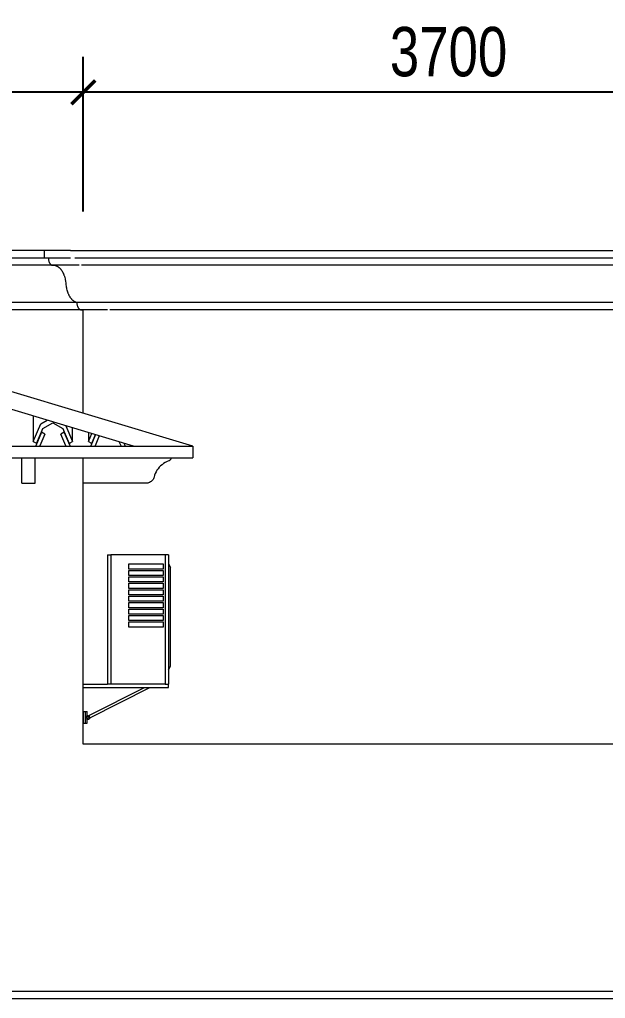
# Model space of a CAD drawing. Header units: millimetres. Extents: x -78046 to 260989, y -99288 to 158505.
# Drawn here: x 248540 to 251508, y -56219 to -51262 of the extents above; entities that cross this region are included whole.
import ezdxf
from ezdxf.xclip import XClip

# ---------------------------------------------------------------- set-up
doc = ezdxf.new("R2010")
doc.units = ezdxf.units.MM
doc.header["$LTSCALE"] = 100
doc.header["$XCLIPFRAME"] = 0
doc.header["$PDMODE"] = 98
doc.layers.get('Defpoints').update_dxf_attribs({"lineweight": 13})
doc.layers.add('-HATCH', color=8, linetype='Continuous', lineweight=5)
doc.layers.add('-LINE1', color=7, linetype='Continuous', lineweight=18)
doc.styles.add('AVANH', font='VHAVAN_2.TTF', dxfattribs={"width": 0.8})
doc.dimstyles.new('C_100A3', dxfattribs={"dimscale": 100, "dimtxt": 2.5, "dimasz": 1.2, "dimexe": 1.8, "dimexo": 0, "dimgap": 0.75, "dimtad": 1, "dimdec": 0, "dimzin": 0, "dimdsep": 46, "dimtxsty": 'AVANH', "dimblk": 'ARCHTICK', "dimcen": 0, "dimdle": 1.8, "dimclrd": 256, "dimclre": 256, "dimclrt": 7, "dimadec": 0, "dimazin": 0, "dimtfac": 0.0001, "dimtdec": 0, "dimtix": 1, "dimtmove": 2, "dimatfit": 3, "dimldrblk": 'ARCHTICK', "dimfxl": 1.8, "dimtolj": 1, "dimtzin": 0, "dimarcsym": 0})

# ---------------------------------------------------------------- blocks, each defined once
blk = doc.blocks.new('erte')
for p, q in [((221055.7, -49738), (221055.7, -52249.4)), ((221253.8, -52249.4), (221253.8, -49738)), ((221335.1, -49738), (221335.1, -52249.4)), ((221093.5, -52159), (221154.7, -52124.5)), ((221154.7, -52124.5), (221215.9, -52159)), ((221055.7, -52249.4), (221093.5, -52159)), ((221097.2, -52200.2), (221104, -52184)), ((221104, -52184), (221154.7, -52155.3)), ((221154.7, -52155.3), (221205.5, -52184)), ((221205.5, -52184), (221212.3, -52200.2)), ((221215.9, -52159), (221253.8, -52249.4)), ((221335.1, -52249.4), (221372.9, -52159)), ((221097.2, -52201.7), (221067.9, -52271.6)), ((221072.6, -52258.9), (221097.2, -52200.2)), ((221114.1, -52211.2), (221088.8, -52271.6)), ((221097.2, -52201.7), (221097.2, -52200.2)), ((221114.1, -52211.2), (221097.2, -52201.7)), ((221212.3, -52201.7), (221195.4, -52211.2)), ((221220.7, -52271.6), (221195.4, -52211.2)), ((221212.3, -52200.2), (221212.3, -52201.7)), ((221212.3, -52200.2), (221236.9, -52258.9)), ((221241.6, -52271.6), (221212.3, -52201.7)), ((221376.6, -52201.7), (221347.3, -52271.6)), ((221352, -52258.9), (221376.6, -52200.2)), ((221393.5, -52211.2), (221368.2, -52271.6)), ((221500.1, -52271.6), (221474.8, -52211.2)), ((221491.7, -52200.2), (221516.3, -52258.9)), ((221521, -52271.6), (221491.7, -52201.7)), ((221055.7, -52249.4), (221067.9, -52256.3)), ((221067.9, -52256.3), (221072.6, -52258.9)), ((221236.9, -52258.9), (221241.5, -52256.3)), ((221241.5, -52256.3), (221253.8, -52249.4)), ((221335.1, -52249.4), (221347.3, -52256.3)), ((221347.3, -52256.3), (221352, -52258.9)), ((221516.3, -52258.9), (221520.9, -52256.3))]:
    blk.add_line(p, q)
blk = doc.blocks.new('_ARCHTICK')
at = {"const_width": 0.15}
blk.add_lwpolyline([(-0.5, -0.5), (0.5, 0.5)], dxfattribs=at)
blk = doc.blocks.new('*D256')
at = {"layer": 'Defpoints', "lineweight": -2, "transparency": 16777216}
for p, q in [((248863.3, -52233.3), (248863.3, -51450)), ((252563.3, -52233.3), (252563.3, -51450)), ((252743.3, -51630), (248683.3, -51630))]:
    blk.add_line(p, q, dxfattribs=at)
at = {"layer": 'Defpoints', "color": 0, "transparency": 16777216}
for p in [(248863.3, -51630), (248863.3, -52233.3), (252563.3, -52233.3)]:
    blk.add_point(p, dxfattribs=at)
at = {"layer": 'Defpoints', "lineweight": -2, "transparency": 16777216, "xscale": 120, "yscale": 120, "zscale": 120, "rotation": 180}
blk.add_blockref('_ARCHTICK', (248863.3, -51630), dxfattribs=at)
at = {"layer": 'Defpoints', "lineweight": -2, "transparency": 16777216, "xscale": 120, "yscale": 120, "zscale": 120}
blk.add_blockref('_ARCHTICK', (252563.3, -51630), dxfattribs=at)
at = {"layer": 'Defpoints', "color": 7, "transparency": 16777216, "insert": (250713.3, -51425.7), "char_height": 250, "attachment_point": 5, "style": 'AVANH'}
blk.add_mtext('\\A1;3700', dxfattribs=at)
blk = doc.blocks.new('*D257')
at = {"layer": 'Defpoints', "lineweight": -2, "transparency": 16777216}
for p, q in [((240563.6, -52233.3), (240563.6, -51450)), ((248863.3, -52233.3), (248863.3, -51450)), ((249043.3, -51630), (240383.6, -51630))]:
    blk.add_line(p, q, dxfattribs=at)
at = {"layer": 'Defpoints', "color": 0, "transparency": 16777216}
for p in [(240563.6, -51630), (240563.6, -52233.3), (248863.3, -52233.3)]:
    blk.add_point(p, dxfattribs=at)
at = {"layer": 'Defpoints', "lineweight": -2, "transparency": 16777216, "xscale": 120, "yscale": 120, "zscale": 120, "rotation": 180}
blk.add_blockref('_ARCHTICK', (240563.6, -51630), dxfattribs=at)
at = {"layer": 'Defpoints', "lineweight": -2, "transparency": 16777216, "xscale": 120, "yscale": 120, "zscale": 120}
blk.add_blockref('_ARCHTICK', (248863.3, -51630), dxfattribs=at)
at = {"layer": 'Defpoints', "color": 7, "transparency": 16777216, "insert": (244713.5, -51425.7), "char_height": 250, "attachment_point": 5, "style": 'AVANH'}
blk.add_mtext('\\A1;8300', dxfattribs=at)
blk = doc.blocks.new('lancan')
for p, q in [((-1.1, 988.8), (6547.2, 988.8)), ((-1.1, 968.8), (6547.2, 968.8)), ((-1.1, 120), (6547.2, 120)), ((-1.1, 100), (6547.2, 100)), ((-1.1, 0), (6547.2, 0))]:
    blk.add_line(p, q)

msp = doc.modelspace()

# ---------------------------------------------------------------- linework, layer by layer
at = {"layer": '-HATCH'}
for p, q in [((249117.2, -53421.5), (245448.6, -52321.6)), ((246239.2, -52468.6), (248798.3, -52468.6)), ((248820.5, -52468.6), (252740.2, -52468.6)), ((248842.6, -52506.1), (246364.3, -52506.1)), ((252707.1, -52506.1), (248853.6, -52506.1)), ((248964.2, -52693.6), (246989.8, -52693.6)), ((252596.5, -52693.6), (248964.2, -52693.6)), ((248552.1, -53609.5), (248552.1, -53481.5)), ((248618.6, -53609.5), (248618.6, -53481.5)), ((248552.1, -53609.5), (248618.6, -53609.5)), ((248985, -53971.9), (248985, -54626.5)), ((248985, -53971.9), (249002.3, -53971.9)), ((249002.3, -53971.9), (249002.3, -54626.5)), ((249278.1, -53971.9), (249002.3, -53971.9)), ((249278.1, -53971.9), (249278.1, -54626.5)), ((249295.4, -53971.9), (249278.1, -53971.9)), ((249295.4, -53971.9), (249295.4, -54017.6)), ((249094.2, -54044.2), (249094.2, -54018.2)), ((249094.2, -54018.2), (249267.1, -54018.2)), ((249267.1, -54018.2), (249267.1, -54044.2)), ((249295.4, -54017.6), (249295.4, -54554)), ((249295.4, -54017.6), (249305.6, -54036.4)), ((249267.1, -54044.2), (249094.2, -54044.2)), ((249094.2, -54050.9), (249267.1, -54050.9)), ((249094.2, -54076.8), (249094.2, -54050.9)), ((249267.1, -54076.8), (249094.2, -54076.8)), ((249267.1, -54050.9), (249267.1, -54076.8)), ((249305.6, -54535.2), (249305.6, -54036.4)), ((249094.2, -54109.4), (249094.2, -54083.5)), ((249094.2, -54083.5), (249267.1, -54083.5)), ((249267.1, -54109.4), (249094.2, -54109.4)), ((249094.2, -54116.1), (249267.1, -54116.1)), ((249094.2, -54142), (249094.2, -54116.1)), ((249267.1, -54083.5), (249267.1, -54109.4)), ((249267.1, -54116.1), (249267.1, -54142)), ((249267.1, -54142), (249094.2, -54142)), ((249094.2, -54148.7), (249267.1, -54148.7)), ((249094.2, -54174.7), (249094.2, -54148.7)), ((249267.1, -54174.7), (249094.2, -54174.7)), ((249267.1, -54148.7), (249267.1, -54174.7)), ((249094.2, -54181.4), (249267.1, -54181.4)), ((249094.2, -54207.3), (249094.2, -54181.4)), ((249267.1, -54207.3), (249094.2, -54207.3)), ((249094.2, -54214), (249267.1, -54214)), ((249094.2, -54239.9), (249094.2, -54214)), ((249267.1, -54181.4), (249267.1, -54207.3)), ((249267.1, -54214), (249267.1, -54239.9)), ((249267.1, -54239.9), (249094.2, -54239.9)), ((249094.2, -54272.5), (249094.2, -54246.6)), ((249094.2, -54246.6), (249267.1, -54246.6)), ((249267.1, -54272.5), (249094.2, -54272.5)), ((249267.1, -54246.6), (249267.1, -54272.5)), ((249094.2, -54279.3), (249267.1, -54279.3)), ((249094.2, -54305.2), (249094.2, -54279.3)), ((249267.1, -54305.2), (249094.2, -54305.2)), ((249094.2, -54337.8), (249094.2, -54311.9)), ((249094.2, -54311.9), (249267.1, -54311.9)), ((249267.1, -54279.3), (249267.1, -54305.2)), ((249267.1, -54311.9), (249267.1, -54337.8)), ((249267.1, -54337.8), (249094.2, -54337.8)), ((249295.4, -54554), (249305.6, -54535.2)), ((249295.4, -54554), (249295.4, -54626.5)), ((248863.3, -54643.9), (248863.3, -54626.5)), ((248863.3, -54626.5), (248985, -54626.5)), ((248863.3, -54643.9), (249173.8, -54643.9)), ((248894.3, -54784.5), (249173.8, -54643.9)), ((248896.1, -54797.1), (249200.5, -54643.9)), ((249002.3, -54626.5), (248985, -54626.5)), ((249278.1, -54626.5), (249002.3, -54626.5)), ((249173.8, -54643.9), (249200.5, -54643.9)), ((249200.5, -54643.9), (249295.4, -54643.9)), ((249278.1, -54626.5), (249295.4, -54626.5)), ((249295.4, -54643.9), (249295.4, -54626.5)), ((248864.7, -54766.1), (248875.1, -54766.1)), ((248864.7, -54825.1), (248864.7, -54766.1)), ((248875.1, -54825.1), (248875.1, -54766.1)), ((248875.1, -54766.1), (248882.2, -54766.1)), ((248882.2, -54786.7), (248882.2, -54766.1)), ((248876.2, -54797.1), (248877, -54791.5)), ((248878.5, -54802.2), (248876.2, -54797.1)), ((248877, -54791.5), (248880.7, -54787.2)), ((248882.2, -54804.6), (248878.5, -54802.2)), ((248880.7, -54787.2), (248882.2, -54786.7)), ((248881.1, -54796.4), (248881.5, -54793.5)), ((248882.3, -54799), (248881.1, -54796.4)), ((248881.5, -54793.5), (248883.4, -54791.3)), ((248882.2, -54786.7), (248886.1, -54785.6)), ((248882.2, -54825.1), (248882.2, -54804.6)), ((248883.3, -54805.3), (248882.2, -54804.6)), ((248884.7, -54800.5), (248882.3, -54799)), ((248889, -54805.3), (248883.3, -54805.3)), ((248883.4, -54791.3), (248886.1, -54790.5)), ((248887.6, -54800.5), (248884.7, -54800.5)), ((248886.1, -54785.6), (248891.6, -54787.2)), ((248886.1, -54790.5), (248888.9, -54791.3)), ((248890, -54799), (248887.6, -54800.5)), ((248888.9, -54791.3), (248890.8, -54793.5)), ((248893.7, -54802.2), (248889, -54805.3)), ((248891.2, -54796.4), (248890, -54799)), ((248890.8, -54793.5), (248891.2, -54796.4)), ((248891.6, -54787.2), (248895.3, -54791.5)), ((248896.1, -54797.1), (248893.7, -54802.2)), ((248895.3, -54791.5), (248894.3, -54784.5)), ((248896.1, -54797.1), (248895.3, -54791.5)), ((248864.7, -54825.1), (248875.1, -54825.1)), ((248875.1, -54825.1), (248882.2, -54825.1)), ((237363.6, -56218.6), (252563.3, -56218.6))]:
    msp.add_line(p, q, dxfattribs=at)
at = {"layer": '-LINE1', "color": 0, "lineweight": 20}
for p, q in [((249418, -53421.5), (245448.6, -52231.6)), ((248798.3, -52431.1), (246114.1, -52431.1)), ((248798.3, -52431.1), (252762.4, -52431.1)), ((248986.3, -52731.1), (247114.9, -52731.1)), ((248863.3, -53255.2), (248863.3, -52731.1)), ((252574.4, -52731.1), (248997.4, -52731.1)), ((240087.9, -53421.5), (249418, -53421.5)), ((240087.9, -53421.5), (249418, -53421.5)), ((249418, -53421.5), (249418, -53481.5)), ((248352.4, -53481.5), (248552.1, -53481.5)), ((248552.1, -53481.5), (248618.6, -53481.5)), ((248618.6, -53481.5), (248863.3, -53481.5)), ((248863.3, -53481.5), (249307.8, -53481.5)), ((248863.3, -53609.5), (248863.3, -53481.5)), ((249307.3, -53484.6), (249306.8, -53486.1)), ((249307.6, -53483), (249307.3, -53484.6)), ((249307.8, -53481.5), (249307.6, -53483)), ((249307.8, -53481.5), (249418, -53481.5)), ((249247.9, -53529.1), (249241.8, -53536.4)), ((249254.7, -53522.2), (249247.9, -53529.1)), ((249262.1, -53515.8), (249254.7, -53522.2)), ((249270, -53510), (249262.1, -53515.8)), ((249278.4, -53504.7), (249270, -53510)), ((249287.2, -53500.1), (249278.4, -53504.7)), ((249296.4, -53496.2), (249287.2, -53500.1)), ((249298, -53495.5), (249296.4, -53496.2)), ((249299.5, -53494.7), (249298, -53495.5)), ((249300.9, -53493.7), (249299.5, -53494.7)), ((249302.2, -53492.7), (249300.9, -53493.7)), ((249303.4, -53491.5), (249302.2, -53492.7)), ((249304.4, -53490.3), (249303.4, -53491.5)), ((249305.4, -53489), (249304.4, -53490.3)), ((249306.2, -53487.6), (249305.4, -53489)), ((249306.8, -53486.1), (249306.2, -53487.6)), ((249220.6, -53582.7), (249218.8, -53586.9)), ((249221.9, -53578.5), (249220.6, -53582.7)), ((249224.3, -53569.5), (249221.9, -53578.5)), ((249227.6, -53560.8), (249224.3, -53569.5)), ((249231.6, -53552.3), (249227.6, -53560.8)), ((249236.3, -53544.2), (249231.6, -53552.3)), ((249241.8, -53536.4), (249236.3, -53544.2)), ((249179.7, -53609.5), (248863.3, -53609.5)), ((248863.3, -54626.5), (248863.3, -53609.5)), ((249184.6, -53609.2), (249179.7, -53609.5)), ((249189.4, -53608.5), (249184.6, -53609.2)), ((249194.1, -53607.2), (249189.4, -53608.5)), ((249198.6, -53605.5), (249194.1, -53607.2)), ((249202.9, -53603.3), (249198.6, -53605.5)), ((249206.9, -53600.7), (249202.9, -53603.3)), ((249210.5, -53597.8), (249206.9, -53600.7)), ((249213.7, -53594.4), (249210.5, -53597.8)), ((249216.5, -53590.8), (249213.7, -53594.4)), ((249218.8, -53586.9), (249216.5, -53590.8)), ((248863.3, -54931.4), (248863.3, -54643.9)), ((252060.9, -54931.4), (248863.3, -54931.4)), ((252060.9, -54931.5), (248863.3, -54931.5)), ((237363.6, -56181.1), (252563.3, -56181.1))]:
    msp.add_line(p, q, dxfattribs=at)
msp.add_lwpolyline([(248664.3, -52431.1), (248664.3, -52468.6), (248686.4, -52468.6), (248686.5, -52471.1), (248686.6, -52473.5), (248686.8, -52475.9), (248687.2, -52478.3), (248687.6, -52480.7), (248688.1, -52483), (248688.7, -52485.2), (248689.4, -52487.4), (248690.1, -52489.5), (248691, -52491.5), (248691.9, -52493.4), (248692.9, -52495.1), (248693.9, -52496.8), (248695.1, -52498.4), (248696.2, -52499.8), (248697.5, -52501.1), (248698.7, -52502.3), (248700.1, -52503.3), (248701.4, -52504.1), (248702.8, -52504.8), (248704.2, -52505.4), (248705.6, -52505.8), (248707.1, -52506), (248708.5, -52506.1), (248719.6, -52506.1), (248721.3, -52506.6), (248723, -52507.1), (248724.8, -52507.6), (248726.5, -52508.3), (248728.2, -52509.1), (248729.8, -52509.9), (248731.5, -52510.8), (248733.2, -52511.8), (248734.8, -52512.8), (248736.4, -52513.9), (248738, -52515.1), (248739.6, -52516.4), (248741.2, -52517.8), (248742.7, -52519.2), (248744.2, -52520.7), (248745.7, -52522.3), (248747.2, -52523.9), (248748.6, -52525.6), (248750, -52527.3), (248751.4, -52529.2), (248752.7, -52531.1), (248754.1, -52533), (248755.4, -52535), (248756.6, -52537.1), (248757.8, -52539.2), (248759, -52541.4), (248760.2, -52543.6), (248761.3, -52545.9), (248762.4, -52548.3), (248763.4, -52550.7), (248764.4, -52553.1), (248765.4, -52555.6), (248766.3, -52558.1), (248767.2, -52560.7), (248768, -52563.3), (248768.8, -52565.9), (248769.6, -52568.6), (248770.9, -52574.1), (248772.1, -52579.7), (248772.7, -52582.5), (248773.6, -52588.2), (248774.3, -52594), (248775.4, -52605.7), (248776.2, -52611.5), (248776.6, -52614.4), (248777.6, -52620.1), (248778.8, -52625.7), (248780.2, -52631.1), (248780.9, -52633.8), (248781.7, -52636.5), (248782.6, -52639.1), (248783.5, -52641.6), (248784.4, -52644.2), (248785.3, -52646.7), (248786.3, -52649.1), (248787.4, -52651.5), (248788.5, -52653.8), (248789.6, -52656.1), (248790.7, -52658.3), (248791.9, -52660.5), (248793.1, -52662.7), (248794.4, -52664.7), (248795.7, -52666.7), (248797, -52668.7), (248798.3, -52670.6), (248799.7, -52672.4), (248801.1, -52674.2), (248802.6, -52675.9), (248804, -52677.5), (248805.5, -52679.1), (248807, -52680.6), (248808.6, -52682), (248810.1, -52683.3), (248811.7, -52684.6), (248813.3, -52685.8), (248814.9, -52686.9), (248816.6, -52688), (248818.2, -52689), (248819.9, -52689.9), (248821.6, -52690.7), (248823.3, -52691.4), (248825, -52692.1), (248826.7, -52692.7), (248828.4, -52693.2), (248830.2, -52693.6), (248830.2, -52696.1), (248830.3, -52698.5), (248830.6, -52700.9), (248830.9, -52703.3), (248831.3, -52705.7), (248831.8, -52708), (248832.4, -52710.2), (248833.1, -52712.4), (248833.9, -52714.5), (248834.7, -52716.5), (248835.6, -52718.4), (248836.6, -52720.1), (248837.7, -52721.8), (248838.8, -52723.4), (248840, -52724.8), (248841.2, -52726.1), (248842.5, -52727.3), (248843.8, -52728.3), (248845.2, -52729.1), (248846.6, -52729.8), (248848, -52730.4), (248849.4, -52730.8), (248850.8, -52731), (248852.3, -52731.1), (248857.8, -52731.1)], dxfattribs=at)

# ---------------------------------------------------------------- block references
at = {"layer": '-HATCH'}
ref = msp.add_blockref('erte', (27554.3, -1149.2), dxfattribs=at)
XClip(ref).set_block_clipping_path([(221562.8769828661, -52271.7925181061), (217894.254869793, -51172.4460551267), (216431.2731085068, -51172.4460551266), (212827.0799997538, -52271.7925181061)])
at = {"layer": '-HATCH', "color": 2}
ref = msp.add_blockref('lancan', (244875, -56099.6), dxfattribs=at)
XClip(ref).set_block_clipping_path([(408.6410918941, -35.1874144082), (1609.0435335505, 1052.1524007141)])

# ---------------------------------------------------------------- dimensions: what is measured, and where the dimension line sits
at = {"layer": 'Defpoints', "color": 2}
for base, p1, p2, picture, middle in [((240563.6, -51630), (248863.3, -52233.3), (240563.6, -52233.3), '*D257', (244713.5, -51425.7)), ((248863.3, -51630), (252563.3, -52233.3), (248863.3, -52233.3), '*D256', (250713.3, -51425.7))]:
    dim = msp.add_linear_dim(base=base, p1=p1, p2=p2, dimstyle='C_100A3', dxfattribs=at)
    dim.commit()
    dim.dimension.update_dxf_attribs({"geometry": picture, "text_midpoint": middle})

doc.saveas('drawing.dxf')
